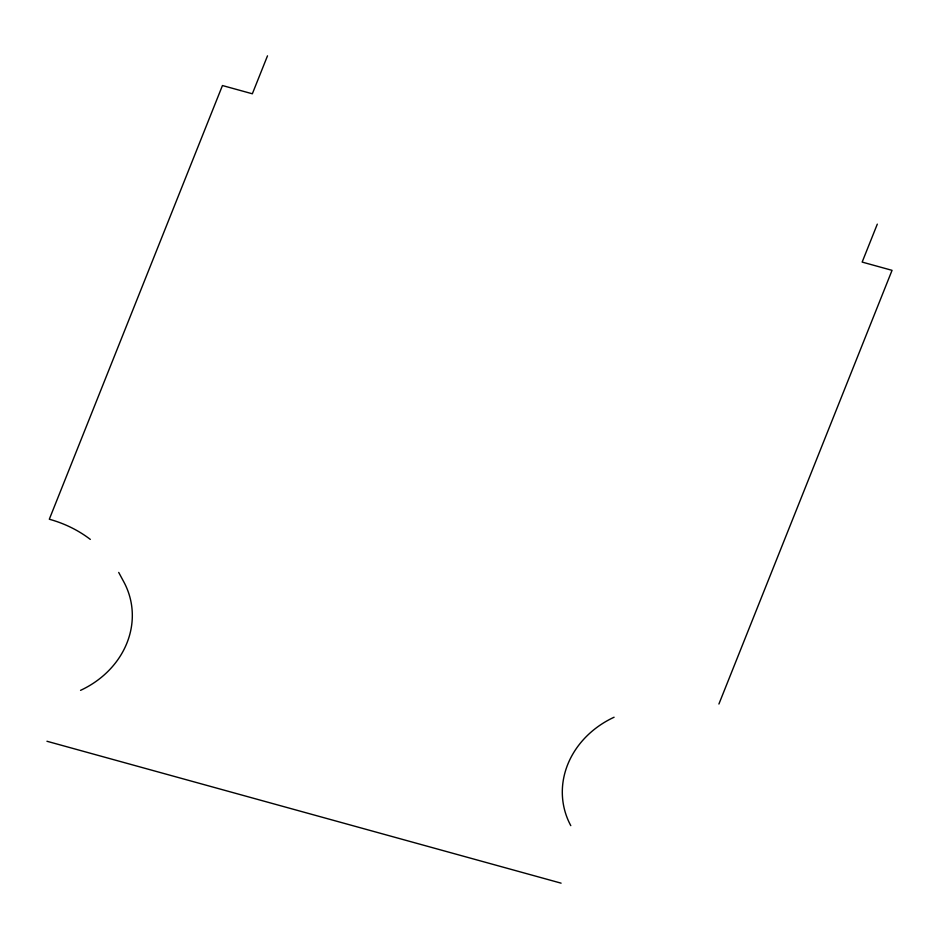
<?xml version="1.0" encoding="UTF-8"?>
<svg xmlns="http://www.w3.org/2000/svg" width="939" height="939" viewBox="0 0 939 939"><rect width="100%" height="100%" fill="white"/><g stroke="black" fill="none" stroke-linecap="round" stroke-linejoin="round"><path stroke-width="1.41" d="M267.498 55.835L252.345 93.783L222.449 85.543L49.309 519.232A123.408 108.76 -12.1 0 1 90.32 539.397M877.308 224.139L862.155 262.087L892.05 270.338L718.91 704.027M46.95 741.258L561.099 883.165M118.713 572.426L123.831 581.934A90.367 79.639 -12.1 0 1 80.554 690.353M570.795 825.651A90.367 79.639 -12.1 0 1 614.083 717.232"/></g></svg>
